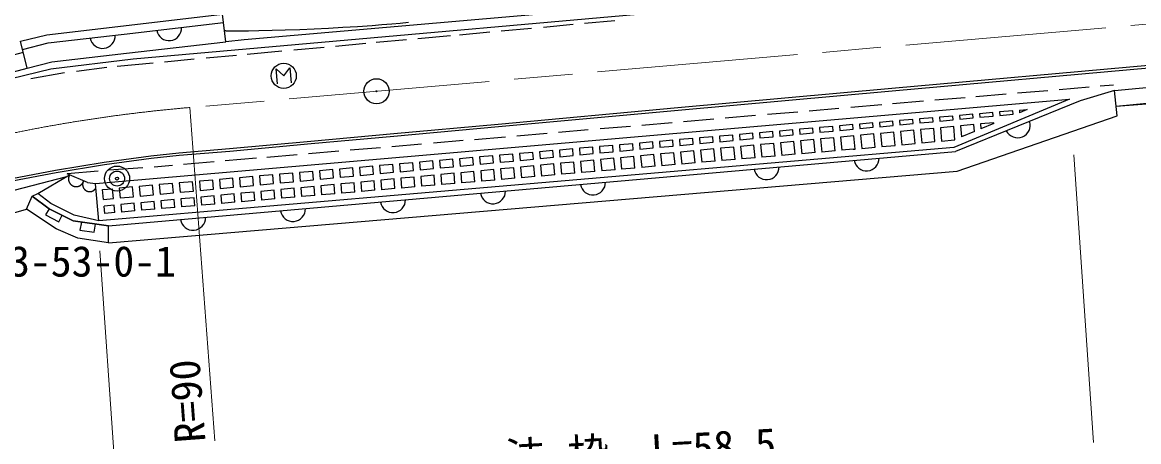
# Model space of a CAD drawing. Units: millimetres, scale not verified. Extents: x 40000 to 680000, y 20000 to 380000.
# Drawn here: x 147739 to 214464, y 266605 to 291688 of the extents above; entities that cross this region are included whole.
import ezdxf
from ezdxf.enums import TextEntityAlignment as Align

# ---------------------------------------------------------------- set-up
doc = ezdxf.new("R2010")
doc.units = ezdxf.units.MM
doc.header["$LTSCALE"] = 1000
doc.linetypes.add('CHAIN', pattern=[18.5, 12, -1.5, 3.5, -1.5])
for name, color, linetype, lineweight in [('M-BGD', 7, 'Continuous', 25), ('M-BMK', 2, 'CHAIN', 13), ('M-BMK-SRVR', 3, 'Continuous', 25), ('M-STR-HTXT', 7, 'Continuous', 13)]:
    doc.layers.add(name, color=color, linetype=linetype, lineweight=lineweight)
doc.styles.add('ＭＳ ゴシック', font='')
doc.styles.get('ＭＳ ゴシック').set_extended_font_data('MS Gothic')

msp = doc.modelspace()

# ---------------------------------------------------------------- linework, layer by layer
at = {"layer": 'M-BGD'}
for p, q in [((154364, 289510), (200014, 293558)), ((160996, 290664), (193658, 293503)), ((153778, 291477), (159708, 292167)), ((153836, 290981), (159766, 291671)), ((159899, 290528), (159708, 292167)), ((181339, 291631), (183153, 291797)), ((147630, 290556), (149204, 290945)), ((149204, 290945), (153778, 291477)), ((149293, 290452), (153836, 290981)), ((173873, 290948), (175687, 291114)), ((176361, 291176), (178176, 291342)), ((178892, 291407), (180665, 291570)), ((148025, 288954), (147630, 290556)), ((147750, 290071), (149293, 290452)), ((153969, 289838), (159899, 290528)), ((159898, 290536), (160996, 290664)), ((166449, 290268), (168262, 290434)), ((168894, 290492), (170708, 290658)), ((171384, 290720), (173341, 290899)), ((149498, 289318), (153969, 289838)), ((158730, 289562), (160543, 289728)), ((161175, 289786), (163242, 289975)), ((163960, 290041), (165773, 290207)), ((213019, 287620), (234870, 289632)), ((148025, 288954), (149498, 289318)), ((149437, 288898), (154364, 289510)), ((150970, 288771), (152781, 288998)), ((153412, 289075), (155564, 289272)), ((156240, 289334), (158012, 289496)), ((163364, 288486), (163737, 288970)), ((163737, 288970), (163813, 288073)), ((199719, 287741), (215279, 289142)), ((199732, 287592), (215292, 288993)), ((213124, 286681), (238921, 289220)), ((144249, 287636), (149437, 288898)), ((148239, 288323), (150254, 288689)), ((162991, 288003), (162915, 288900)), ((162915, 288900), (163364, 288486)), ((213124, 286681), (238791, 288535)), ((186919, 286585), (199719, 287741)), ((186932, 286436), (199732, 287592)), ((207220, 287465), (209034, 287620)), ((209708, 287677), (211497, 287831)), ((213019, 287620), (210976, 286998)), ((212156, 287887), (212958, 287956)), ((213188, 286103), (213019, 287620)), ((152105, 282050), (210335, 287090)), ((199750, 286825), (201606, 286984)), ((202282, 287042), (204096, 287197)), ((210335, 287090), (203414, 284206)), ((210976, 286998), (203519, 283970)), ((204730, 287252), (206544, 287407)), ((176183, 285604), (186919, 286585)), ((176197, 285455), (186932, 286436)), ((192281, 286186), (194095, 286342)), ((194771, 286400), (196543, 286551)), ((197260, 286612), (199116, 286771)), ((205743, 286291), (204946, 286222)), ((205763, 286082), (205743, 286291)), ((206939, 286394), (206141, 286325)), ((206141, 286325), (206161, 286119)), ((206957, 286194), (206939, 286394)), ((207337, 286429), (207806, 286470)), ((207337, 286429), (207351, 286280)), ((207806, 286470), (207351, 286280)), ((169936, 285033), (176183, 285604)), ((184770, 285544), (186584, 285699)), ((187259, 285757), (189074, 285912)), ((189749, 285970), (191563, 286125)), ((198570, 285670), (197773, 285601)), ((197773, 285601), (197798, 285334)), ((198594, 285409), (198570, 285670)), ((199765, 285774), (198968, 285705)), ((198968, 285705), (198992, 285446)), ((199789, 285521), (199765, 285774)), ((200961, 285877), (200164, 285808)), ((200164, 285808), (200187, 285558)), ((200187, 285558), (200984, 285633)), ((200984, 285633), (200961, 285877)), ((202156, 285980), (201359, 285912)), ((201359, 285912), (201382, 285671)), ((201382, 285671), (202178, 285745)), ((202178, 285745), (202156, 285980)), ((203352, 286084), (202555, 286015)), ((202555, 286015), (202577, 285783)), ((202577, 285783), (203373, 285857)), ((203373, 285857), (203352, 286084)), ((203620, 282776), (213188, 286103)), ((204547, 286187), (203750, 286118)), ((203750, 286118), (203771, 285895)), ((203771, 285895), (204568, 285970)), ((204568, 285970), (204547, 286187)), ((204946, 286222), (204966, 286007)), ((204966, 286007), (205763, 286082)), ((205800, 285683), (205003, 285609)), ((205003, 285609), (205031, 285313)), ((205804, 285635), (205031, 285313)), ((205804, 285635), (205800, 285683)), ((206161, 286119), (206957, 286194)), ((164985, 284581), (169936, 285033)), ((169949, 284884), (176197, 285455)), ((177300, 284905), (179114, 285060)), ((179790, 285118), (181562, 285269)), ((182280, 285331), (184094, 285486)), ((190201, 284946), (189404, 284877)), ((190231, 284624), (190201, 284946)), ((191396, 285049), (190599, 284980)), ((190599, 284980), (190629, 284661)), ((191426, 284736), (191396, 285049)), ((192592, 285153), (191795, 285084)), ((191795, 285084), (191824, 284773)), ((192620, 284848), (192592, 285153)), ((193787, 285256), (192990, 285187)), ((192990, 285187), (193019, 284886)), ((193019, 284886), (193815, 284960)), ((193815, 284960), (193787, 285256)), ((194983, 285360), (194186, 285291)), ((194186, 285291), (194213, 284998)), ((194213, 284998), (195010, 285072)), ((195010, 285072), (194983, 285360)), ((196178, 285463), (195381, 285394)), ((195381, 285394), (195408, 285110)), ((195408, 285110), (196205, 285185)), ((196205, 285185), (196178, 285463)), ((197374, 285567), (196577, 285498)), ((196577, 285498), (196603, 285222)), ((196603, 285222), (197399, 285297)), ((197399, 285297), (197374, 285567)), ((197798, 285334), (198594, 285409)), ((198631, 285011), (197835, 284936)), ((197835, 284936), (197910, 284139)), ((198706, 284214), (198631, 285011)), ((198992, 285446), (199789, 285521)), ((199826, 285123), (199030, 285048)), ((199030, 285048), (199104, 284252)), ((199901, 284326), (199826, 285123)), ((201021, 285235), (200224, 285160)), ((200224, 285160), (200299, 284364)), ((201096, 284438), (201021, 285235)), ((202216, 285347), (201419, 285272)), ((201419, 285272), (201494, 284476)), ((202290, 284551), (202216, 285347)), ((203410, 285459), (202614, 285384)), ((202614, 285384), (202689, 284588)), ((203485, 284669), (203410, 285459)), ((204605, 285571), (203809, 285497)), ((203809, 285497), (203871, 284830)), ((204645, 285152), (203871, 284830)), ((204645, 285152), (204605, 285571)), ((160127, 284137), (164985, 284581)), ((160140, 283987), (164999, 284431)), ((164999, 284431), (169949, 284884)), ((169830, 284266), (171603, 284417)), ((172320, 284479), (174093, 284630)), ((174768, 284688), (176624, 284847)), ((183027, 284325), (182230, 284256)), ((182230, 284256), (182266, 283876)), ((183062, 283951), (183027, 284325)), ((184223, 284428), (183426, 284359)), ((183426, 284359), (183461, 283989)), ((184257, 284063), (184223, 284428)), ((185418, 284532), (184621, 284463)), ((184621, 284463), (184655, 284101)), ((185452, 284175), (185418, 284532)), ((186614, 284635), (185817, 284566)), ((185817, 284566), (185850, 284213)), ((185850, 284213), (186647, 284288)), ((186647, 284288), (186614, 284635)), ((187810, 284739), (187012, 284670)), ((187012, 284670), (187045, 284325)), ((187045, 284325), (187841, 284400)), ((187841, 284400), (187810, 284739)), ((189005, 284842), (188208, 284773)), ((188208, 284773), (188240, 284437)), ((188240, 284437), (189036, 284512)), ((189036, 284512), (189005, 284842)), ((189404, 284877), (189434, 284549)), ((189434, 284549), (190231, 284624)), ((190629, 284661), (191426, 284736)), ((191463, 284338), (190666, 284263)), ((190666, 284263), (190736, 283520)), ((191533, 283588), (191463, 284338)), ((191824, 284773), (192620, 284848)), ((192658, 284450), (191861, 284375)), ((191861, 284375), (191932, 283623)), ((192729, 283691), (192658, 284450)), ((193852, 284562), (193056, 284487)), ((193056, 284487), (193128, 283725)), ((193925, 283793), (193852, 284562)), ((195047, 284674), (194251, 284599)), ((194251, 284599), (194323, 283828)), ((195120, 283896), (195047, 284674)), ((196242, 284786), (195445, 284712)), ((195445, 284712), (195519, 283930)), ((196316, 283999), (196242, 284786)), ((197437, 284899), (196640, 284824)), ((196640, 284824), (196714, 284033)), ((197511, 284102), (197437, 284899)), ((199104, 284252), (199901, 284326)), ((200299, 284364), (201096, 284438)), ((201494, 284476), (202290, 284551)), ((202689, 284588), (203466, 284661)), ((203466, 284661), (203485, 284669)), ((203414, 284206), (152314, 279822)), ((152631, 283327), (155424, 283703)), ((152881, 279507), (203519, 283970)), ((155424, 283703), (157089, 283890)), ((155442, 283554), (157104, 283741)), ((157089, 283890), (160127, 284137)), ((157104, 283741), (160140, 283987)), ((162361, 283627), (164176, 283782)), ((164851, 283840), (166666, 283995)), ((167340, 284053), (169156, 284208)), ((174658, 283600), (173861, 283532)), ((174699, 283166), (174658, 283600)), ((175854, 283704), (175057, 283635)), ((175057, 283635), (175097, 283204)), ((175894, 283278), (175854, 283704)), ((177049, 283807), (176252, 283738)), ((176252, 283738), (176292, 283316)), ((177089, 283390), (177049, 283807)), ((178245, 283911), (177448, 283842)), ((177448, 283842), (177487, 283428)), ((178283, 283503), (178245, 283911)), ((179441, 284014), (178644, 283945)), ((178644, 283945), (178682, 283540)), ((178682, 283540), (179478, 283615)), ((179478, 283615), (179441, 284014)), ((180636, 284118), (179839, 284049)), ((179839, 284049), (179876, 283652)), ((179876, 283652), (180673, 283727)), ((180673, 283727), (180636, 284118)), ((181832, 284221), (181035, 284152)), ((181035, 284152), (181071, 283764)), ((181071, 283764), (181868, 283839)), ((181868, 283839), (181832, 284221)), ((182266, 283876), (183062, 283951)), ((183461, 283989), (184257, 284063)), ((184294, 283665), (183498, 283590)), ((183498, 283590), (183562, 282905)), ((184359, 282973), (184294, 283665)), ((184655, 284101), (185452, 284175)), ((185489, 283777), (184693, 283702)), ((184693, 283702), (184758, 283007)), ((185555, 283075), (185489, 283777)), ((186684, 283889), (185887, 283815)), ((185887, 283815), (185954, 283110)), ((186751, 283178), (186684, 283889)), ((187879, 284001), (187082, 283927)), ((187082, 283927), (187149, 283212)), ((187946, 283281), (187879, 284001)), ((189073, 284114), (188277, 284039)), ((188277, 284039), (188345, 283315)), ((189142, 283383), (189073, 284114)), ((190268, 284226), (189472, 284151)), ((189472, 284151), (189541, 283417)), ((190338, 283486), (190268, 284226)), ((191533, 283588), (190736, 283520)), ((192729, 283691), (191932, 283623)), ((193925, 283793), (193128, 283725)), ((195120, 283896), (194323, 283828)), ((196316, 283999), (195519, 283930)), ((197406, 284092), (196714, 284033)), ((197406, 284092), (197511, 284102)), ((197910, 284139), (198706, 284214)), ((149726, 282852), (152631, 283327)), ((149753, 282704), (152653, 283179)), ((152653, 283179), (155442, 283554)), ((152908, 282857), (154934, 283012)), ((155611, 283049), (156707, 283143)), ((157382, 283201), (159196, 283356)), ((159871, 283414), (161728, 283573)), ((167485, 282980), (166688, 282911)), ((167531, 282493), (167485, 282980)), ((168681, 283083), (167884, 283014)), ((167884, 283014), (167929, 282531)), ((168725, 282606), (168681, 283083)), ((169876, 283187), (169079, 283118)), ((169079, 283118), (169124, 282643)), ((169920, 282718), (169876, 283187)), ((171072, 283290), (170275, 283221)), ((170275, 283221), (170318, 282755)), ((171115, 282830), (171072, 283290)), ((172267, 283394), (171470, 283325)), ((171470, 283325), (171513, 282867)), ((171513, 282867), (172310, 282942)), ((172310, 282942), (172267, 283394)), ((173463, 283497), (172666, 283428)), ((172666, 283428), (172708, 282979)), ((172708, 282979), (173504, 283054)), ((173504, 283054), (173463, 283497)), ((173861, 283532), (173903, 283091)), ((173903, 283091), (174699, 283166)), ((175097, 283204), (175894, 283278)), ((176292, 283316), (177089, 283390)), ((177126, 282992), (176329, 282917)), ((176329, 282917), (176388, 282289)), ((177186, 282357), (177126, 282992)), ((177487, 283428), (178283, 283503)), ((178321, 283104), (177524, 283030)), ((177524, 283030), (177584, 282392)), ((178381, 282460), (178321, 283104)), ((179515, 283216), (178719, 283142)), ((178719, 283142), (178780, 282494)), ((179577, 282563), (179515, 283216)), ((180710, 283329), (179914, 283254)), ((179914, 283254), (179975, 282597)), ((180773, 282665), (180710, 283329)), ((181905, 283441), (181108, 283366)), ((181108, 283366), (181171, 282699)), ((181968, 282768), (181905, 283441)), ((183100, 283553), (182303, 283478)), ((182303, 283478), (182367, 282802)), ((183164, 282870), (183100, 283553)), ((184359, 282973), (183562, 282905)), ((185555, 283075), (184758, 283007)), ((186751, 283178), (185954, 283110)), ((187946, 283281), (187149, 283212)), ((189142, 283383), (188345, 283315)), ((190338, 283486), (189541, 283417)), ((141943, 280259), (150407, 282467)), ((147112, 282347), (149726, 282852)), ((147141, 282200), (149753, 282704)), ((148669, 281444), (150565, 282560)), ((152276, 282780), (150411, 282625)), ((151635, 282109), (150411, 282625)), ((152895, 278490), (203620, 282776)), ((159116, 282255), (158319, 282186)), ((159167, 281708), (159116, 282255)), ((160312, 282359), (159515, 282290)), ((159515, 282290), (159566, 281746)), ((160362, 281821), (160312, 282359)), ((161507, 282462), (160710, 282393)), ((160710, 282393), (160760, 281858)), ((161557, 281933), (161507, 282462)), ((162703, 282566), (161906, 282497)), ((161906, 282497), (161955, 281970)), ((162752, 282045), (162703, 282566)), ((163898, 282669), (163101, 282600)), ((163101, 282600), (163150, 282082)), ((163946, 282157), (163898, 282669)), ((165094, 282773), (164297, 282704)), ((164297, 282704), (164345, 282194)), ((164345, 282194), (165141, 282269)), ((165141, 282269), (165094, 282773)), ((166289, 282876), (165492, 282807)), ((165492, 282807), (165539, 282306)), ((165539, 282306), (166336, 282381)), ((166336, 282381), (166289, 282876)), ((166688, 282911), (166734, 282419)), ((166734, 282419), (167531, 282493)), ((167929, 282531), (168725, 282606)), ((169124, 282643), (169920, 282718)), ((169957, 282319), (169161, 282245)), ((170012, 281742), (169957, 282319)), ((170318, 282755), (171115, 282830)), ((171152, 282432), (170356, 282357)), ((170356, 282357), (170410, 281776)), ((171207, 281845), (171152, 282432)), ((172347, 282544), (171550, 282469)), ((171550, 282469), (171606, 281879)), ((172403, 281947), (172347, 282544)), ((173542, 282656), (172745, 282581)), ((172745, 282581), (172802, 281981)), ((173599, 282050), (173542, 282656)), ((174736, 282768), (173940, 282693)), ((173940, 282693), (173997, 282084)), ((174794, 282152), (174736, 282768)), ((175931, 282880), (175135, 282805)), ((175135, 282805), (175193, 282187)), ((175990, 282255), (175193, 282187)), ((175990, 282255), (175931, 282880)), ((177186, 282357), (176388, 282289)), ((178381, 282460), (177584, 282392)), ((179577, 282563), (178780, 282494)), ((180773, 282665), (179975, 282597)), ((181968, 282768), (181171, 282699)), ((183164, 282870), (182367, 282802)), ((151635, 282109), (152105, 282050)), ((152312, 279822), (152106, 282036)), ((152540, 281686), (153138, 281738)), ((152596, 281092), (152540, 281686)), ((153194, 281148), (153138, 281738)), ((154334, 281841), (153537, 281772)), ((153537, 281772), (153592, 281185)), ((154388, 281260), (154334, 281841)), ((155529, 281945), (154732, 281876)), ((154732, 281876), (154787, 281297)), ((155583, 281372), (155529, 281945)), ((156725, 282048), (155928, 281979)), ((155928, 281979), (155981, 281409)), ((156778, 281484), (156725, 282048)), ((157920, 282152), (157123, 282083)), ((157123, 282083), (157176, 281522)), ((157176, 281522), (157973, 281596)), ((157973, 281596), (157920, 282152)), ((158319, 282186), (158371, 281634)), ((158371, 281634), (159167, 281708)), ((159566, 281746), (160362, 281821)), ((160760, 281858), (161557, 281933)), ((161955, 281970), (162752, 282045)), ((162789, 281647), (161993, 281572)), ((162838, 281127), (162789, 281647)), ((163150, 282082), (163946, 282157)), ((163984, 281759), (163187, 281684)), ((163187, 281684), (163236, 281161)), ((164033, 281229), (163984, 281759)), ((165179, 281871), (164382, 281796)), ((164382, 281796), (164432, 281263)), ((165229, 281332), (165179, 281871)), ((166373, 281983), (165577, 281908)), ((165577, 281908), (165628, 281366)), ((166425, 281434), (166373, 281983)), ((167568, 282095), (166772, 282020)), ((166772, 282020), (166823, 281469)), ((167620, 281537), (167568, 282095)), ((168763, 282207), (167966, 282132)), ((167966, 282132), (168019, 281571)), ((168816, 281639), (168019, 281571)), ((168816, 281639), (168763, 282207)), ((169161, 282245), (169215, 281674)), ((170012, 281742), (169215, 281674)), ((171207, 281845), (170410, 281776)), ((172403, 281947), (171606, 281879)), ((173599, 282050), (172802, 281981)), ((174794, 282152), (173997, 282084)), ((147992, 280508), (148331, 281290)), ((148331, 281290), (148673, 281442)), ((149347, 280541), (148331, 281290)), ((148331, 281290), (149347, 280541)), ((149445, 280852), (148669, 281444)), ((152596, 281092), (153194, 281148)), ((153592, 281185), (154388, 281260)), ((154787, 281297), (155583, 281372)), ((155621, 280974), (154824, 280899)), ((155664, 280511), (155621, 280974)), ((155981, 281409), (156778, 281484)), ((156815, 281086), (156019, 281011)), ((156019, 281011), (156062, 280545)), ((156860, 280614), (156815, 281086)), ((158010, 281198), (157214, 281123)), ((157214, 281123), (157258, 280648)), ((158055, 280716), (158010, 281198)), ((159205, 281310), (158408, 281235)), ((158408, 281235), (158454, 280751)), ((159251, 280819), (159205, 281310)), ((160400, 281422), (159603, 281348)), ((159603, 281348), (159649, 280853)), ((160447, 280922), (159649, 280853)), ((160447, 280922), (160400, 281422)), ((161594, 281534), (160798, 281460)), ((160798, 281460), (160845, 280956)), ((161642, 281024), (160845, 280956)), ((161642, 281024), (161594, 281534)), ((161993, 281572), (162041, 281058)), ((162838, 281127), (162041, 281058)), ((164033, 281229), (163236, 281161)), ((165229, 281332), (164432, 281263)), ((166425, 281434), (165628, 281366)), ((167620, 281537), (166823, 281469)), ((125367, 274086), (147992, 280508)), ((149753, 279334), (147992, 280508)), ((149347, 280541), (149131, 280175)), ((150786, 279815), (149347, 280541)), ((149347, 280541), (150786, 279815)), ((150846, 280160), (149445, 280852)), ((153231, 280749), (152633, 280693)), ((152674, 280255), (152633, 280693)), ((153273, 280306), (152674, 280255)), ((153273, 280306), (153231, 280749)), ((154426, 280862), (153629, 280787)), ((153629, 280787), (153671, 280340)), ((154468, 280409), (153671, 280340)), ((154468, 280409), (154426, 280862)), ((154824, 280899), (154867, 280443)), ((155664, 280511), (154867, 280443)), ((156860, 280614), (156062, 280545)), ((158055, 280716), (157258, 280648)), ((159251, 280819), (158454, 280751)), ((149131, 280175), (149920, 279758)), ((149920, 279758), (150123, 280150)), ((152881, 279507), (150786, 279815)), ((150786, 279815), (152881, 279507)), ((152314, 279822), (150846, 280160)), ((151271, 279743), (151182, 279265)), ((152023, 279133), (152114, 279619)), ((151056, 278770), (149753, 279334)), ((151182, 279265), (152023, 279133)), ((152895, 278490), (152881, 279507)), ((152895, 278490), (151056, 278770))]:
    msp.add_line(p, q, dxfattribs=at)
for points in [[(168641, 291506), (169234, 291551), (169827, 291599)], [(169827, 291600), (170327, 291643), (170828, 291688)], [(159903, 291173), (159863, 291173), (159824, 291174)], [(159903, 291173), (160275, 291173), (160647, 291176)], [(160646, 291174), (161257, 291181), (161867, 291192)], [(161867, 291193), (162663, 291211), (163459, 291233)], [(163459, 291233), (164321, 291262), (165182, 291298)], [(165183, 291297), (166041, 291340), (166898, 291389)], [(166898, 291391), (167770, 291447), (168641, 291507)], [(147795, 289887), (142391, 288439), (142653, 287519), (148025, 288954)], [(150565, 282560), (150561, 282553), (150557, 282546), (150553, 282539), (150549, 282532), (150546, 282525), (150542, 282517), (150539, 282510), (150536, 282503), (150532, 282495), (150529, 282488), (150527, 282480), (150524, 282472), (150521, 282465), (150519, 282457), (150516, 282449), (150514, 282441), (150512, 282434), (150510, 282426), (150508, 282418), (150507, 282410), (150505, 282402), (150504, 282394), (150503, 282386), (150502, 282378), (150501, 282370), (150500, 282362), (150499, 282354), (150499, 282346), (150498, 282338), (150498, 282329), (150498, 282321), (150498, 282313), (150498, 282305), (150499, 282297), (150499, 282289), (150500, 282281), (150501, 282273), (150502, 282265), (150503, 282257), (150504, 282249), (150505, 282241), (150507, 282233), (150508, 282225), (150510, 282217), (150512, 282209), (150514, 282201), (150516, 282193), (150519, 282186), (150521, 282178), (150524, 282170), (150526, 282163), (150529, 282155), (150532, 282147), (150535, 282140), (150539, 282133), (150542, 282125), (150545, 282118), (150549, 282111), (150553, 282103), (150557, 282096), (150561, 282089), (150565, 282082), (150569, 282075), (150574, 282069), (150578, 282062), (150583, 282055), (150587, 282049), (150592, 282042), (150597, 282036), (150602, 282030), (150608, 282023), (150613, 282017), (150618, 282011), (150624, 282005), (150629, 281999), (150635, 281994), (150641, 281988), (150647, 281982), (150653, 281977), (150659, 281972), (150665, 281966), (150671, 281961), (150678, 281956), (150684, 281952), (150691, 281947), (150697, 281942), (150704, 281938), (150711, 281933), (150718, 281929), (150725, 281925), (150732, 281921), (150739, 281917), (150746, 281913), (150753, 281909), (150761, 281906), (150768, 281902), (150775, 281899), (150783, 281896), (150790, 281893), (150798, 281890), (150806, 281887), (150813, 281885), (150821, 281882), (150829, 281880), (150836, 281878), (150844, 281876), (150852, 281874), (150860, 281872), (150868, 281870), (150876, 281869), (150884, 281867), (150892, 281866), (150900, 281865), (150908, 281864), (150916, 281863), (150924, 281863), (150932, 281862), (150940, 281862), (150948, 281861), (150957, 281861), (150965, 281861), (150973, 281862), (150981, 281862), (150989, 281862), (150997, 281863), (151005, 281864), (151013, 281865), (151021, 281866), (151029, 281867), (151037, 281868), (151045, 281870), (151053, 281871), (151061, 281873), (151069, 281875), (151077, 281877), (151085, 281879), (151092, 281881), (151100, 281884), (151108, 281886), (151115, 281889), (151123, 281892), (151130, 281895), (151138, 281898), (151145, 281901), (151153, 281905), (151160, 281908), (151167, 281912), (151174, 281916), (151182, 281919), (151189, 281923), (151196, 281928), (151203, 281932), (151209, 281936), (151216, 281941), (151223, 281945), (151229, 281950), (151236, 281955), (151242, 281960), (151249, 281965), (151255, 281970), (151261, 281975), (151267, 281981), (151273, 281986), (151279, 281992), (151284, 281998), (151290, 282003), (151296, 282009), (151301, 282015), (151306, 282021), (151312, 282028), (151317, 282034), (151322, 282040), (151327, 282047), (151331, 282053), (151336, 282060), (151341, 282067), (151345, 282073), (151349, 282080), (151354, 282087), (151358, 282094), (151362, 282101), (151365, 282108), (151369, 282116), (151373, 282123), (151376, 282130), (151379, 282138), (151383, 282145), (151386, 282153), (151388, 282160), (151391, 282168), (151394, 282176), (151396, 282183), (151399, 282191), (151401, 282199), (151403, 282207)], [(151403, 282207), (151399, 282200), (151395, 282194), (151392, 282187), (151388, 282180), (151385, 282174), (151382, 282167), (151379, 282160), (151376, 282153), (151373, 282146), (151370, 282139), (151368, 282132), (151365, 282125), (151363, 282118), (151360, 282111), (151358, 282104), (151356, 282097), (151354, 282089), (151353, 282082), (151351, 282075), (151350, 282067), (151348, 282060), (151347, 282052), (151346, 282045), (151345, 282038), (151344, 282030), (151343, 282023), (151343, 282015), (151342, 282008), (151342, 282000), (151342, 281993), (151342, 281985), (151342, 281978), (151342, 281970), (151343, 281963), (151343, 281955), (151344, 281948), (151345, 281940), (151345, 281933), (151346, 281925), (151348, 281918), (151349, 281911), (151350, 281903), (151352, 281896), (151354, 281889), (151355, 281881), (151357, 281874), (151359, 281867), (151361, 281860), (151364, 281853), (151366, 281846), (151369, 281838), (151371, 281831), (151374, 281825), (151377, 281818), (151380, 281811), (151383, 281804), (151387, 281797), (151390, 281791), (151394, 281784), (151397, 281777), (151401, 281771), (151405, 281764), (151409, 281758), (151413, 281752), (151417, 281746), (151422, 281739), (151426, 281733), (151430, 281727), (151435, 281722), (151440, 281716), (151445, 281710), (151450, 281704), (151455, 281699), (151460, 281693), (151465, 281688), (151470, 281683), (151476, 281677), (151481, 281672), (151487, 281667), (151493, 281662), (151498, 281658), (151504, 281653), (151510, 281648), (151516, 281644), (151522, 281640), (151528, 281635), (151535, 281631), (151541, 281627), (151547, 281623), (151554, 281619), (151560, 281616), (151567, 281612), (151574, 281609), (151580, 281605), (151587, 281602), (151594, 281599), (151601, 281596), (151608, 281593), (151615, 281590), (151622, 281588), (151629, 281585), (151636, 281583), (151643, 281580), (151650, 281578), (151657, 281576), (151665, 281574), (151672, 281573), (151679, 281571), (151687, 281570), (151694, 281568), (151701, 281567), (151709, 281566), (151716, 281565), (151724, 281564), (151731, 281563), (151739, 281563), (151746, 281562), (151754, 281562), (151761, 281562), (151769, 281562), (151776, 281562), (151784, 281562), (151791, 281563), (151799, 281563), (151806, 281564), (151813, 281564), (151821, 281565), (151828, 281566), (151836, 281567), (151843, 281569), (151851, 281570), (151858, 281572), (151865, 281573), (151872, 281575), (151880, 281577), (151887, 281579), (151894, 281581), (151901, 281584), (151908, 281586), (151915, 281589), (151922, 281591), (151929, 281594), (151936, 281597), (151943, 281600), (151950, 281603), (151957, 281606), (151963, 281610), (151970, 281613), (151977, 281617), (151983, 281621), (151989, 281625), (151996, 281629), (152002, 281633), (152008, 281637), (152014, 281641), (152021, 281646), (152027, 281650), (152032, 281655), (152038, 281659), (152044, 281664), (152050, 281669), (152055, 281674), (152061, 281679), (152066, 281685), (152071, 281690), (152077, 281695), (152082, 281701), (152087, 281706), (152092, 281712), (152096, 281718), (152101, 281724), (152106, 281730), (152110, 281736), (152115, 281742), (152119, 281748), (152123, 281754), (152127, 281760), (152131, 281767)]]:
    msp.add_lwpolyline(points, dxfattribs=at)
msp.add_circle((163364, 288486), 750, dxfattribs=at)
for centre, start, end in [((156510, 291344), 190.58783, 2.6881), ((152537, 290881), 190.58783, 2.6881), ((207228, 285532), 206.05197, 18.15223), ((192221, 283026), 188.98675, 1.08701), ((198197, 283553), 188.98675, 1.08701), ((175867, 281584), 188.98675, 1.08701), ((181844, 282111), 188.98675, 1.08701), ((169890, 281058), 188.98675, 1.08701), ((163913, 280531), 188.98675, 1.08701), ((157937, 280004), 188.98675, 1.08701)]:
    msp.add_arc(centre, 752, start, end, dxfattribs=at)
at = {"layer": 'M-BMK'}
msp.add_line((267784, 296187), (157753, 286595), dxfattribs=at)
msp.add_arc((165588, 195276), 91654, 94.90377, 105.70813, dxfattribs=at)
at = {"layer": 'M-BMK-SRVR'}
for centre, radius in [((168908, 287564), 750), ((168908, 287564), 29.9), ((153401, 282342), 750), ((153401, 282342), 450), ((153401, 282342), 90)]:
    msp.add_circle(centre, radius, dxfattribs=at)
at = {"layer": 'M-STR-HTXT'}
for p, q in [((159240, 266648), (157753, 286595)), ((210584, 283759), (211758, 266565)), ((152380, 278013), (153515, 261420))]:
    msp.add_line(p, q, dxfattribs=at)

# ---------------------------------------------------------------- texts
at = {"layer": 'M-BMK-SRVR', "style": 'ＭＳ ゴシック'}
msp.add_text('23-53-0-1', height=1833, dxfattribs=at).set_placement((145699, 275929), align=Align.BOTTOM_LEFT)
at = {"layer": 'M-STR-HTXT', "style": 'ＭＳ ゴシック'}
for s, rotation, p in [('R=90', 94.263, (159240, 266648)), ('法 枠\u3000L=58.5', 3.2, (176662, 264162))]:
    msp.add_text(s, height=1833, rotation=rotation, dxfattribs=at).set_placement(p, align=Align.BOTTOM_LEFT)

doc.saveas('drawing.dxf')
